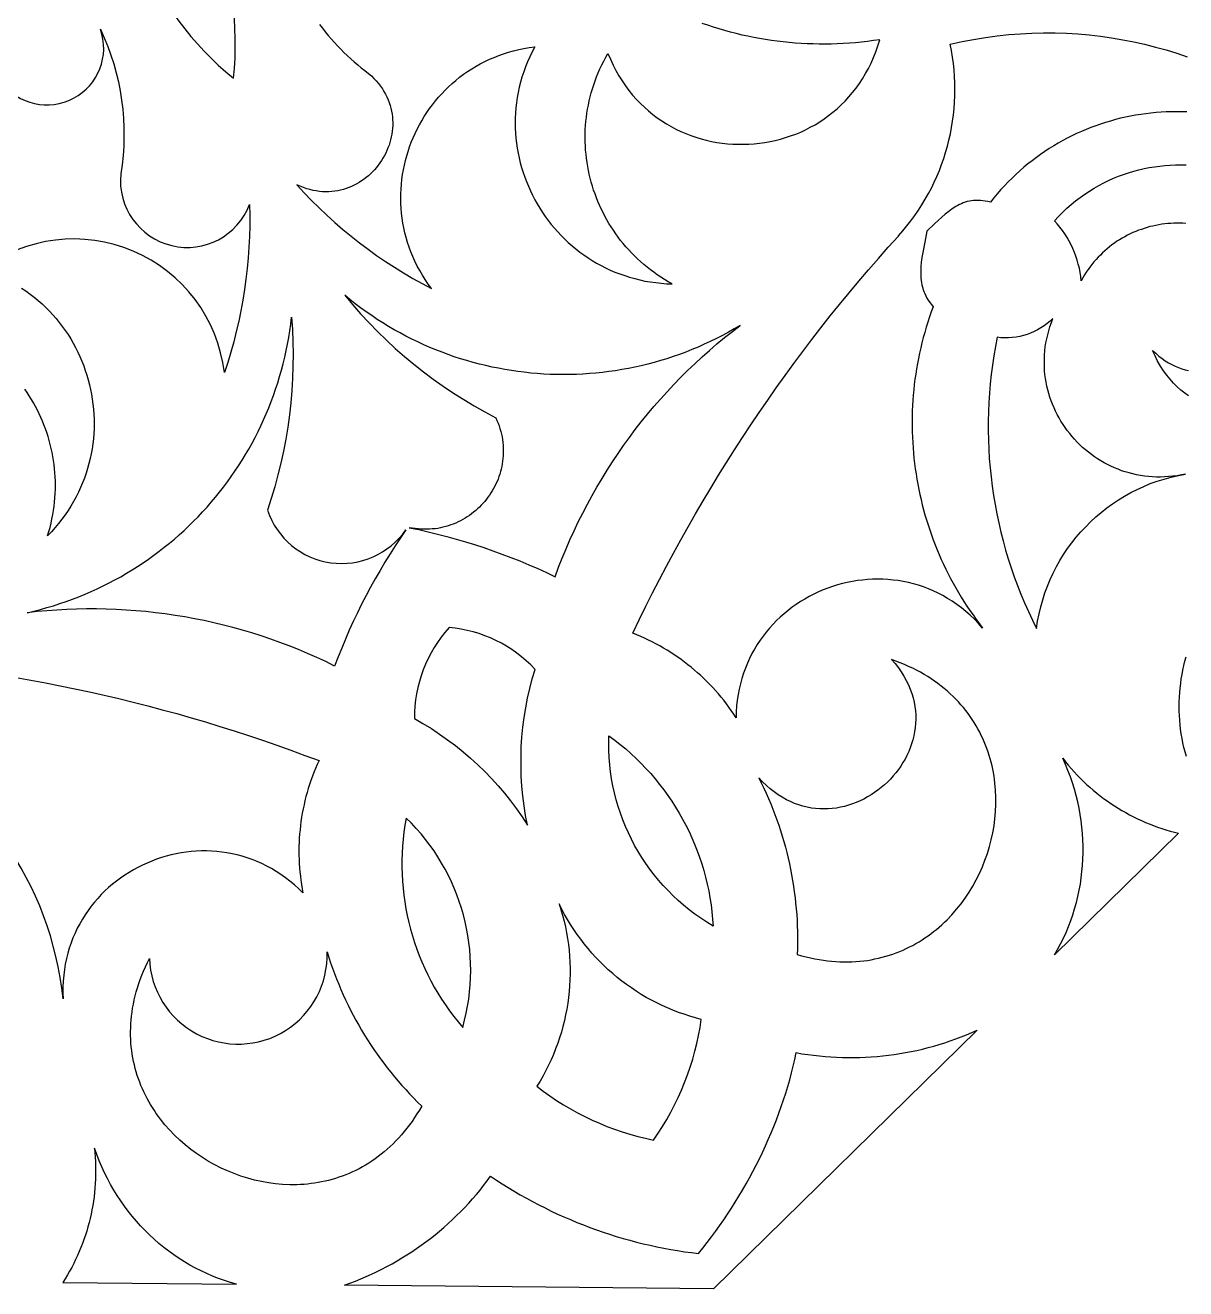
# Model space of a CAD drawing. Extents: x 3927 to 5087, y -513 to 1114.
# Drawn here: x 4514.3 to 4621.9, y -108.3 to 8.8 of the extents above; entities that cross this region are included whole.
import ezdxf

# ---------------------------------------------------------------- set-up
doc = ezdxf.new("R2010")
doc.units = 0
doc.layers.add('LAYER_1', color=18, linetype='CONTINUOUS')

msp = doc.modelspace()

# ---------------------------------------------------------------- linework, layer by layer
at = {"layer": 'LAYER_1'}
for points in [[(4522.97, 29.75, 0.255743), (4533.6, 3.95, 0.255743)], [(4538.98, -18.22), (4539.06, -19.36), (4539.1, -20.49), (4539.12, -21.62), (4539.11, -22.76), (4539.07, -23.89), (4539, -25.02), (4538.91, -26.15), (4538.78, -27.27), (4538.63, -28.39), (4538.44, -29.51), (4538.23, -30.62), (4537.99, -31.73), (4537.72, -32.83), (4537.43, -33.93), (4537.1, -35.01), (4536.75, -36.1, 0.61665), (4549.59, -37.91, 0.063158), (4542.98, -50.54, 0.145764), (4514.48, -45.6), (4515.1, -45.46), (4515.71, -45.3), (4516.32, -45.13), (4516.92, -44.95), (4517.52, -44.76), (4518.11, -44.56), (4518.69, -44.35), (4519.27, -44.12), (4519.85, -43.89), (4520.42, -43.64), (4520.98, -43.39), (4521.53, -43.12), (4522.08, -42.84), (4522.62, -42.56), (4523.16, -42.26), (4523.69, -41.95), (4524.21, -41.64), (4524.72, -41.31), (4525.23, -40.97), (4525.73, -40.63), (4526.23, -40.27), (4526.71, -39.91), (4527.19, -39.54), (4527.66, -39.16), (4528.13, -38.77), (4528.58, -38.37), (4529.03, -37.97), (4529.47, -37.55), (4529.9, -37.13), (4530.32, -36.7), (4530.74, -36.26), (4531.15, -35.81), (4531.54, -35.36), (4531.93, -34.9), (4532.31, -34.43), (4532.68, -33.95), (4533.04, -33.47), (4533.4, -32.98), (4533.74, -32.48), (4534.08, -31.98), (4534.4, -31.47), (4534.72, -30.95), (4535.02, -30.43), (4535.32, -29.9), (4535.6, -29.36), (4535.88, -28.82), (4536.14, -28.27), (4536.4, -27.72), (4536.64, -27.16), (4536.87, -26.6), (4537.1, -26.03), (4537.31, -25.46), (4537.51, -24.88), (4537.7, -24.3), (4537.88, -23.71), (4538.05, -23.11), (4538.21, -22.52), (4538.35, -21.92), (4538.49, -21.31), (4538.61, -20.7), (4538.72, -20.09), (4538.82, -19.47), (4538.91, -18.85)], [(4553.58, -46.98, 0.186674), (4550.37, -55.41, -0.126855), (4560.85, -65.29), (4560.68, -64.39), (4560.54, -63.49), (4560.42, -62.58), (4560.34, -61.67), (4560.28, -60.76), (4560.25, -59.85), (4560.26, -58.94), (4560.28, -58.03), (4560.34, -57.12), (4560.43, -56.21), (4560.54, -55.31), (4560.69, -54.41), (4560.86, -53.51), (4561.06, -52.62), (4561.29, -51.73), (4561.55, -50.85), (4561.15, -50.44), (4560.73, -50.05), (4560.3, -49.69), (4559.85, -49.34), (4559.39, -49.01), (4558.91, -48.71), (4558.43, -48.43), (4557.92, -48.17), (4557.41, -47.94), (4556.89, -47.73), (4556.36, -47.54), (4555.82, -47.38), (4555.27, -47.24), (4554.71, -47.13), (4554.15, -47.04)], [(4549.61, -64.63, 0.228229), (4554.85, -84.03, 0.276488)], [(4572.54, -94.47), (4572.96, -93.85), (4573.37, -93.21), (4573.76, -92.56), (4574.13, -91.89), (4574.48, -91.22), (4574.81, -90.53), (4575.12, -89.84), (4575.41, -89.14), (4575.68, -88.43), (4575.93, -87.71), (4576.16, -86.99), (4576.36, -86.25), (4576.55, -85.52), (4576.71, -84.78), (4576.85, -84.03), (4576.96, -83.29), (4576.42, -83.15), (4575.89, -82.99), (4575.36, -82.82), (4574.84, -82.64), (4574.33, -82.44), (4573.82, -82.23), (4573.32, -82), (4572.83, -81.76), (4572.34, -81.51), (4571.86, -81.25), (4571.39, -80.97), (4570.93, -80.68), (4570.48, -80.38), (4570.03, -80.07), (4569.6, -79.74), (4569.17, -79.4), (4568.75, -79.05), (4568.34, -78.69), (4567.95, -78.32), (4567.56, -77.94), (4567.18, -77.55), (4566.81, -77.14), (4566.46, -76.73), (4566.11, -76.3), (4565.78, -75.87), (4565.46, -75.43), (4565.15, -74.97), (4564.85, -74.51), (4564.56, -74.04), (4564.29, -73.56), (4564.03, -73.07), (4563.78, -72.57, -0.224974), (4561.72, -89.48, 0.118726)], [(4551.05, -91.32), (4550.83, -91.69), (4550.61, -92.05), (4550.39, -92.4), (4550.15, -92.74), (4549.92, -93.07), (4549.68, -93.38), (4549.43, -93.69), (4549.18, -93.99), (4548.92, -94.27), (4548.66, -94.55), (4548.4, -94.82), (4548.13, -95.08), (4547.86, -95.32), (4547.58, -95.56), (4547.3, -95.79), (4547.02, -96.01), (4546.73, -96.22), (4546.44, -96.42), (4546.14, -96.61), (4545.85, -96.79), (4545.55, -96.97), (4545.24, -97.13), (4544.94, -97.29), (4544.63, -97.43), (4544.32, -97.57), (4544.01, -97.7), (4543.69, -97.82), (4543.38, -97.93), (4543.06, -98.03), (4542.74, -98.12), (4542.42, -98.21), (4542.09, -98.29), (4541.77, -98.35), (4541.45, -98.41), (4541.12, -98.47), (4540.79, -98.51), (4540.46, -98.55), (4540.14, -98.58), (4539.81, -98.6), (4539.48, -98.61), (4539.15, -98.62), (4538.82, -98.61), (4538.16, -98.58), (4537.51, -98.53), (4536.85, -98.44), (4536.2, -98.33), (4535.56, -98.18), (4534.92, -98.01), (4534.29, -97.81), (4533.67, -97.59), (4533.05, -97.34), (4532.45, -97.07), (4531.86, -96.77), (4531.28, -96.45), (4530.72, -96.1), (4530.17, -95.73), (4529.64, -95.34), (4529.12, -94.92), (4528.62, -94.49), (4528.15, -94.03), (4527.69, -93.56), (4527.25, -93.07), (4526.84, -92.55), (4526.64, -92.29), (4526.45, -92.02), (4526.27, -91.75), (4526.09, -91.47), (4525.92, -91.19), (4525.75, -90.9), (4525.59, -90.62), (4525.44, -90.32), (4525.3, -90.02), (4525.16, -89.72), (4525.03, -89.42), (4524.91, -89.11), (4524.79, -88.79), (4524.69, -88.48), (4524.59, -88.16), (4524.5, -87.83), (4524.42, -87.51), (4524.34, -87.18), (4524.28, -86.84), (4524.22, -86.51), (4524.17, -86.17), (4524.13, -85.82), (4524.1, -85.48), (4524.08, -85.13), (4524.07, -84.78), (4524.07, -84.42), (4524.08, -84.06), (4524.09, -83.7), (4524.12, -83.34), (4524.16, -82.98), (4524.2, -82.61), (4524.26, -82.24), (4524.33, -81.87), (4524.41, -81.49), (4524.5, -81.12), (4524.6, -80.74), (4524.71, -80.36), (4524.83, -79.97), (4524.97, -79.59), (4525.11, -79.2), (4525.27, -78.81), (4525.44, -78.42), (4525.62, -78.03), (4525.81, -77.64, 1), (4542.28, -77.04, 0.128453)], [(4578.09, -108.25), (4543.89, -107.91), (4544.4, -107.73), (4544.9, -107.54), (4545.4, -107.34), (4545.9, -107.13), (4546.39, -106.91), (4546.87, -106.68), (4547.35, -106.44), (4547.83, -106.19), (4548.3, -105.94), (4548.76, -105.67), (4549.22, -105.4), (4549.68, -105.12), (4550.12, -104.83), (4550.57, -104.53), (4551, -104.23), (4551.44, -103.91), (4551.86, -103.59), (4552.28, -103.26), (4552.69, -102.92), (4553.1, -102.57), (4553.5, -102.22), (4553.89, -101.85), (4554.28, -101.48), (4554.66, -101.1), (4555.03, -100.72), (4555.4, -100.33), (4555.75, -99.93), (4556.11, -99.52), (4556.45, -99.11), (4556.78, -98.68), (4557.11, -98.26), (4557.43, -97.82, 0.121003), (4576.7, -104.99), (4577.11, -104.49), (4577.51, -103.98), (4577.9, -103.46), (4578.28, -102.94), (4578.66, -102.41), (4579.04, -101.88), (4579.4, -101.34), (4579.76, -100.79), (4580.11, -100.23), (4580.45, -99.67), (4580.79, -99.11), (4581.11, -98.54), (4581.43, -97.97), (4581.74, -97.39), (4582.04, -96.8), (4582.34, -96.21), (4582.62, -95.62), (4582.9, -95.02), (4583.17, -94.42), (4583.43, -93.82), (4583.68, -93.21), (4583.92, -92.6), (4584.15, -91.99), (4584.37, -91.37), (4584.58, -90.75), (4584.78, -90.13), (4584.97, -89.51), (4585.15, -88.89), (4585.32, -88.26), (4585.48, -87.63), (4585.62, -87), (4585.76, -86.37), (4586.29, -86.47), (4586.83, -86.55), (4587.36, -86.62), (4587.9, -86.68), (4588.43, -86.73), (4588.97, -86.77), (4589.5, -86.8), (4590.04, -86.82), (4590.57, -86.83), (4591.11, -86.83), (4591.65, -86.82), (4592.18, -86.8), (4592.71, -86.77), (4593.25, -86.73), (4593.78, -86.68), (4594.31, -86.61), (4594.84, -86.54), (4595.37, -86.46), (4595.89, -86.37), (4596.42, -86.27), (4596.94, -86.16), (4597.46, -86.04), (4597.98, -85.9), (4598.5, -85.76), (4599.01, -85.61), (4599.52, -85.45), (4600.03, -85.28), (4600.54, -85.1), (4601.04, -84.91), (4601.54, -84.71), (4602.03, -84.5), (4602.53, -84.28)]]:
    msp.add_lwpolyline(points, format="xyb", close=True, dxfattribs=at)
for points in [[(4512.1, 3.59, 0.862472), (4521.27, 8.47, -0.153049), (4523.15, -4.93, 0.87466), (4535.1, -7.77, -0.089383), (4532.76, -23.34, 0.578149), (4510.34, -13.79)], [(4498.29, -49.77, -0.074077), (4541.53, -59.31), (4541.36, -59.67), (4541.21, -60.03), (4541.06, -60.4), (4540.92, -60.76), (4540.78, -61.14), (4540.66, -61.51), (4540.54, -61.88), (4540.43, -62.26), (4540.32, -62.64), (4540.23, -63.02), (4540.14, -63.4), (4540.06, -63.78), (4539.98, -64.17), (4539.92, -64.55), (4539.86, -64.94), (4539.81, -65.32), (4539.77, -65.71), (4539.73, -66.1), (4539.7, -66.49), (4539.68, -66.88), (4539.67, -67.27), (4539.66, -67.67), (4539.67, -68.06), (4539.68, -68.45), (4539.7, -68.84), (4539.72, -69.23), (4539.75, -69.62), (4539.8, -70.01), (4539.85, -70.4), (4539.9, -70.79), (4539.97, -71.18), (4540.04, -71.57), (4539.65, -71.19), (4539.25, -70.82), (4538.84, -70.48), (4538.42, -70.16), (4538, -69.86), (4537.57, -69.58), (4537.13, -69.32), (4536.69, -69.08), (4536.24, -68.85), (4535.79, -68.65), (4535.33, -68.47), (4534.87, -68.31), (4534.41, -68.17), (4533.94, -68.04), (4533.47, -67.94), (4533, -67.85), (4532.52, -67.78), (4532.05, -67.73), (4531.57, -67.7), (4531.1, -67.68), (4530.63, -67.68), (4530.15, -67.7), (4529.68, -67.74), (4529.21, -67.79), (4528.75, -67.86), (4528.28, -67.95), (4527.82, -68.05), (4527.37, -68.17), (4526.92, -68.3), (4526.47, -68.45), (4526.03, -68.62), (4525.6, -68.8), (4525.17, -68.99), (4524.75, -69.2), (4524.33, -69.43), (4523.93, -69.67), (4523.53, -69.92), (4523.14, -70.19), (4522.76, -70.47), (4522.39, -70.76), (4522.03, -71.07), (4521.69, -71.39), (4521.35, -71.73), (4521.03, -72.08), (4520.72, -72.43), (4520.42, -72.81), (4520.13, -73.19), (4519.86, -73.59), (4519.6, -74), (4519.36, -74.42), (4519.13, -74.85), (4518.92, -75.29), (4518.73, -75.74), (4518.55, -76.21), (4518.39, -76.68), (4518.25, -77.16), (4518.12, -77.66), (4518.02, -78.16), (4517.93, -78.68), (4517.87, -79.2), (4517.82, -79.74), (4517.8, -80.28), (4517.79, -80.83), (4517.81, -81.39, 0.260478), (4500.51, -56.73)]]:
    msp.add_lwpolyline(points, format="xyb", dxfattribs=at)
for points in [[(4541.58, 8.91), (4541.84, 8.57), (4542.11, 8.23), (4542.38, 7.9), (4542.66, 7.58), (4542.95, 7.26), (4543.24, 6.95), (4543.54, 6.64), (4543.84, 6.33), (4544.15, 6.04), (4544.47, 5.74), (4544.79, 5.46), (4545.12, 5.18), (4545.45, 4.9), (4545.79, 4.64), (4546.13, 4.37), (4546.38, 4.15), (4546.62, 3.92), (4546.83, 3.69), (4547.04, 3.45), (4547.22, 3.21), (4547.4, 2.96), (4547.55, 2.71), (4547.69, 2.46), (4547.82, 2.2), (4547.94, 1.94), (4548.04, 1.68), (4548.12, 1.42), (4548.19, 1.15), (4548.25, 0.89), (4548.3, 0.62), (4548.33, 0.35), (4548.35, 0.08), (4548.36, -0.18), (4548.36, -0.45), (4548.34, -0.72), (4548.32, -0.98), (4548.28, -1.24), (4548.23, -1.5), (4548.17, -1.76), (4548.1, -2.02), (4548.02, -2.27), (4547.92, -2.52), (4547.82, -2.76), (4547.71, -3), (4547.59, -3.24), (4547.46, -3.47), (4547.32, -3.7), (4547.17, -3.92), (4547.01, -4.13), (4546.85, -4.34), (4546.68, -4.54), (4546.5, -4.73), (4546.31, -4.92), (4546.11, -5.1), (4545.91, -5.27), (4545.7, -5.43), (4545.48, -5.58), (4545.26, -5.73), (4545.03, -5.86), (4544.79, -5.98), (4544.55, -6.1), (4544.3, -6.2), (4544.05, -6.29), (4543.79, -6.37), (4543.53, -6.44), (4543.26, -6.49), (4542.99, -6.54), (4542.71, -6.57), (4542.43, -6.59), (4542.15, -6.59), (4541.86, -6.58), (4541.57, -6.55), (4541.28, -6.51), (4540.99, -6.46), (4540.69, -6.39), (4540.39, -6.3), (4540.08, -6.2), (4539.78, -6.08), (4539.47, -5.95), (4540.15, -6.67), (4540.84, -7.39), (4541.54, -8.08), (4542.26, -8.76), (4543, -9.42), (4543.74, -10.07), (4544.51, -10.7), (4545.28, -11.31), (4546.07, -11.9), (4546.87, -12.48), (4547.69, -13.04), (4548.52, -13.58), (4549.36, -14.1), (4550.21, -14.61), (4551.08, -15.09), (4551.95, -15.56), (4551.65, -15.15), (4551.37, -14.73), (4551.11, -14.32), (4550.87, -13.89), (4550.64, -13.47), (4550.42, -13.03), (4550.23, -12.6), (4550.05, -12.16), (4549.89, -11.72), (4549.74, -11.28), (4549.61, -10.83), (4549.49, -10.38), (4549.39, -9.94), (4549.31, -9.49), (4549.24, -9.04), (4549.18, -8.58), (4549.14, -8.13), (4549.12, -7.68), (4549.11, -7.23), (4549.11, -6.78), (4549.13, -6.34), (4549.17, -5.89), (4549.21, -5.44), (4549.27, -5), (4549.35, -4.56), (4549.44, -4.13), (4549.54, -3.69), (4549.66, -3.26), (4549.79, -2.84), (4549.93, -2.42), (4550.08, -2), (4550.25, -1.59), (4550.43, -1.18), (4550.63, -0.78), (4550.83, -0.39), (4551.05, 0), (4551.28, 0.38), (4551.52, 0.75), (4551.78, 1.12), (4552.04, 1.48), (4552.32, 1.83), (4552.61, 2.17), (4552.9, 2.5), (4553.21, 2.83), (4553.54, 3.14), (4553.87, 3.44), (4554.21, 3.74), (4554.56, 4.02), (4554.93, 4.3), (4555.3, 4.56), (4555.68, 4.81), (4556.08, 5.05), (4556.48, 5.27), (4556.89, 5.49), (4557.32, 5.69), (4557.75, 5.87), (4558.19, 6.05), (4558.64, 6.21), (4559.1, 6.35), (4559.56, 6.48), (4560.04, 6.6), (4560.52, 6.7), (4561.02, 6.78), (4561.52, 6.85), (4561.28, 6.39), (4561.06, 5.92), (4560.85, 5.46), (4560.67, 4.99), (4560.5, 4.52), (4560.34, 4.05), (4560.21, 3.57), (4560.09, 3.1), (4559.99, 2.62), (4559.9, 2.15), (4559.83, 1.67), (4559.78, 1.2), (4559.74, 0.73), (4559.72, 0.25), (4559.71, -0.22), (4559.72, -0.69), (4559.74, -1.15), (4559.78, -1.62), (4559.83, -2.08), (4559.9, -2.54), (4559.98, -3), (4560.07, -3.45), (4560.18, -3.9), (4560.31, -4.35), (4560.44, -4.79), (4560.59, -5.22), (4560.75, -5.65), (4560.93, -6.08), (4561.12, -6.5), (4561.32, -6.91), (4561.53, -7.32), (4561.75, -7.72), (4561.99, -8.11), (4562.24, -8.5), (4562.5, -8.87), (4562.77, -9.24), (4563.05, -9.61), (4563.35, -9.96), (4563.65, -10.31), (4563.97, -10.64), (4564.3, -10.97), (4564.63, -11.28), (4564.98, -11.59), (4565.33, -11.89), (4565.7, -12.17), (4566.08, -12.44), (4566.46, -12.71), (4566.86, -12.96), (4567.26, -13.2), (4567.67, -13.42), (4568.09, -13.64), (4568.52, -13.84), (4568.96, -14.03), (4569.4, -14.2), (4569.86, -14.36), (4570.32, -14.51), (4570.79, -14.64), (4571.26, -14.76), (4571.74, -14.86), (4572.23, -14.94), (4572.73, -15.01), (4573.23, -15.07), (4573.74, -15.11), (4574.26, -15.13), (4573.9, -14.93), (4573.56, -14.72), (4573.22, -14.51), (4572.88, -14.28), (4572.56, -14.05), (4572.24, -13.82), (4571.93, -13.57), (4571.63, -13.32), (4571.33, -13.06), (4571.04, -12.8), (4570.76, -12.53), (4570.49, -12.25), (4570.23, -11.97), (4569.97, -11.68), (4569.72, -11.39), (4569.48, -11.09), (4569.25, -10.78), (4569.03, -10.48), (4568.81, -10.16), (4568.6, -9.84), (4568.4, -9.52), (4568.21, -9.19), (4568.03, -8.86), (4567.85, -8.52), (4567.69, -8.18), (4567.53, -7.84), (4567.38, -7.49), (4567.24, -7.14), (4567.11, -6.78), (4566.98, -6.43), (4566.87, -6.07), (4566.76, -5.7), (4566.67, -5.34), (4566.58, -4.97), (4566.5, -4.6), (4566.43, -4.23), (4566.37, -3.86), (4566.32, -3.48), (4566.28, -3.11), (4566.24, -2.73), (4566.22, -2.35), (4566.2, -1.97), (4566.2, -1.59), (4566.2, -1.21), (4566.21, -0.83), (4566.24, -0.45), (4566.27, -0.07), (4566.31, 0.31), (4566.36, 0.69), (4566.42, 1.07), (4566.49, 1.45), (4566.57, 1.83), (4566.66, 2.21), (4566.76, 2.58), (4566.87, 2.96), (4566.99, 3.33), (4567.12, 3.7), (4567.26, 4.07), (4567.41, 4.44), (4567.57, 4.8), (4567.74, 5.17), (4567.92, 5.53), (4568.11, 5.88), (4568.31, 6.24), (4568.54, 5.69), (4568.79, 5.16), (4569.05, 4.65), (4569.33, 4.16), (4569.62, 3.69), (4569.93, 3.24), (4570.25, 2.8), (4570.59, 2.38), (4570.94, 1.98), (4571.31, 1.6), (4571.69, 1.24), (4572.07, 0.9), (4572.47, 0.57), (4572.88, 0.27), (4573.3, -0.02), (4573.73, -0.29), (4574.17, -0.55), (4574.61, -0.78), (4575.07, -1), (4575.53, -1.19), (4575.99, -1.38), (4576.46, -1.54), (4576.94, -1.68), (4577.42, -1.81), (4577.91, -1.92), (4578.39, -2.01), (4578.88, -2.08), (4579.38, -2.13), (4579.87, -2.17), (4580.37, -2.19), (4580.86, -2.19), (4581.36, -2.18), (4581.85, -2.14), (4582.35, -2.09), (4582.84, -2.02), (4583.33, -1.93), (4583.81, -1.83), (4584.29, -1.71), (4584.77, -1.57), (4585.24, -1.41), (4585.71, -1.24), (4586.17, -1.05), (4586.62, -0.84), (4587.06, -0.61), (4587.5, -0.37), (4587.93, -0.11), (4588.35, 0.17), (4588.76, 0.47), (4589.16, 0.78), (4589.55, 1.11), (4589.92, 1.46), (4590.29, 1.82), (4590.64, 2.2), (4590.98, 2.6), (4591.3, 3.01), (4591.61, 3.44), (4591.9, 3.89), (4592.18, 4.36), (4592.45, 4.84), (4592.69, 5.34), (4592.92, 5.86), (4593.13, 6.39), (4593.32, 6.94), (4593.49, 7.51), (4592.93, 7.42), (4592.36, 7.35), (4591.8, 7.29), (4591.24, 7.23), (4590.68, 7.18), (4590.12, 7.15), (4589.56, 7.12), (4589, 7.1), (4588.44, 7.1), (4587.88, 7.1), (4587.32, 7.11), (4586.76, 7.13), (4586.21, 7.16), (4585.65, 7.2), (4585.1, 7.24), (4584.55, 7.3), (4584, 7.36), (4583.45, 7.44), (4582.91, 7.52), (4582.36, 7.61), (4581.82, 7.71), (4581.28, 7.82), (4580.74, 7.94), (4580.2, 8.07), (4579.67, 8.21), (4579.14, 8.35), (4578.61, 8.5), (4578.09, 8.67), (4577.56, 8.84), (4577.04, 9.02)], [(4621.97, 0.81), (4621.49, 0.83), (4621.01, 0.83), (4620.53, 0.83), (4620.05, 0.82), (4619.58, 0.79), (4619.1, 0.76), (4618.62, 0.71), (4618.15, 0.65), (4617.68, 0.59), (4617.21, 0.51), (4616.74, 0.42), (4616.27, 0.33), (4615.8, 0.22), (4615.34, 0.1), (4614.88, -0.03), (4614.42, -0.16), (4613.97, -0.31), (4613.52, -0.47), (4613.07, -0.64), (4612.62, -0.81), (4612.18, -1), (4611.74, -1.2), (4611.31, -1.41), (4610.88, -1.62), (4610.46, -1.85), (4610.04, -2.09), (4609.62, -2.33), (4609.21, -2.59), (4608.8, -2.85), (4608.4, -3.13), (4608.01, -3.41), (4607.62, -3.71), (4607.23, -4.01), (4606.86, -4.32), (4606.48, -4.64), (4606.12, -4.98), (4605.76, -5.32), (4605.41, -5.67), (4605.06, -6.03), (4604.72, -6.39), (4604.39, -6.77), (4604.07, -7.16), (4603.75, -7.56), (4603.51, -7.5), (4603.27, -7.45), (4603.04, -7.42), (4602.82, -7.4), (4602.6, -7.39), (4602.39, -7.39), (4602.19, -7.4), (4601.99, -7.43), (4601.8, -7.46), (4601.61, -7.5), (4601.42, -7.56), (4601.24, -7.62), (4601.07, -7.69), (4600.89, -7.77), (4600.72, -7.86), (4600.55, -7.95), (4600.22, -8.16), (4599.89, -8.4), (4599.57, -8.67), (4599.24, -8.95), (4598.57, -9.57), (4597.85, -10.25), (4597.67, -11.26), (4597.49, -12.21), (4597.41, -12.67), (4597.35, -13.11), (4597.31, -13.55), (4597.29, -13.98), (4597.29, -14.4), (4597.31, -14.6), (4597.33, -14.81), (4597.36, -15.02), (4597.4, -15.22), (4597.45, -15.42), (4597.51, -15.63), (4597.58, -15.83), (4597.67, -16.03), (4597.76, -16.23), (4597.87, -16.44), (4597.99, -16.64), (4598.13, -16.84), (4598.28, -17.04), (4598.44, -17.25), (4598.27, -17.72), (4598.1, -18.19), (4597.95, -18.67), (4597.8, -19.14), (4597.66, -19.62), (4597.53, -20.1), (4597.41, -20.58), (4597.29, -21.06), (4597.18, -21.55), (4597.08, -22.03), (4596.99, -22.51), (4596.91, -23), (4596.83, -23.49), (4596.76, -23.97), (4596.7, -24.46), (4596.65, -24.95), (4596.6, -25.44), (4596.57, -25.92), (4596.54, -26.41), (4596.51, -26.9), (4596.5, -27.39), (4596.49, -27.88), (4596.5, -28.37), (4596.51, -28.85), (4596.52, -29.34), (4596.55, -29.83), (4596.58, -30.31), (4596.62, -30.8), (4596.67, -31.28), (4596.72, -31.77), (4596.78, -32.25), (4596.86, -32.73), (4596.93, -33.21), (4597.02, -33.69), (4597.11, -34.17), (4597.21, -34.64), (4597.32, -35.12), (4597.44, -35.59), (4597.56, -36.06), (4597.69, -36.53), (4597.83, -37), (4597.97, -37.47), (4598.13, -37.93), (4598.29, -38.39), (4598.45, -38.85), (4598.63, -39.31), (4598.81, -39.76), (4599, -40.22), (4599.2, -40.66), (4599.4, -41.11), (4599.62, -41.55), (4599.84, -42), (4600.06, -42.43), (4600.3, -42.87), (4600.54, -43.3), (4600.79, -43.73), (4601.04, -44.15), (4601.3, -44.57), (4601.57, -44.99), (4601.85, -45.4), (4602.14, -45.81), (4602.43, -46.22), (4602.73, -46.62), (4603.03, -47.02), (4602.66, -46.6), (4602.27, -46.21), (4601.88, -45.83), (4601.47, -45.48), (4601.06, -45.15), (4600.65, -44.84), (4600.22, -44.54), (4599.79, -44.27), (4599.35, -44.02), (4598.9, -43.79), (4598.45, -43.58), (4598, -43.39), (4597.54, -43.21), (4597.08, -43.06), (4596.61, -42.92), (4596.15, -42.81), (4595.68, -42.71), (4595.2, -42.63), (4594.73, -42.57), (4594.26, -42.53), (4593.78, -42.5), (4593.31, -42.49), (4592.83, -42.5), (4592.36, -42.53), (4591.89, -42.57), (4591.42, -42.63), (4590.96, -42.7), (4590.49, -42.8), (4590.04, -42.9), (4589.58, -43.03), (4589.13, -43.17), (4588.69, -43.32), (4588.25, -43.49), (4587.82, -43.68), (4587.39, -43.88), (4586.97, -44.1), (4586.56, -44.33), (4586.16, -44.57), (4585.76, -44.83), (4585.38, -45.1), (4585, -45.39), (4584.64, -45.69), (4584.28, -46), (4583.94, -46.33), (4583.61, -46.67), (4583.29, -47.02), (4582.98, -47.39), (4582.69, -47.76), (4582.41, -48.15), (4582.14, -48.56), (4581.89, -48.97), (4581.65, -49.39), (4581.43, -49.83), (4581.23, -50.28), (4581.04, -50.74), (4580.87, -51.21), (4580.72, -51.69), (4580.58, -52.18), (4580.47, -52.68), (4580.37, -53.19), (4580.29, -53.71), (4580.23, -54.24), (4580.2, -54.78), (4580.18, -55.33), (4579.96, -55), (4579.74, -54.67), (4579.51, -54.35), (4579.28, -54.03), (4579.04, -53.72), (4578.79, -53.42), (4578.54, -53.12), (4578.28, -52.82), (4578.02, -52.53), (4577.75, -52.25), (4577.47, -51.97), (4577.19, -51.7), (4576.91, -51.43), (4576.62, -51.17), (4576.32, -50.91), (4576.02, -50.66), (4575.71, -50.42), (4575.4, -50.18), (4575.09, -49.94), (4574.77, -49.72), (4574.45, -49.5), (4574.12, -49.28), (4573.79, -49.08), (4573.45, -48.88), (4573.11, -48.68), (4572.76, -48.49), (4572.41, -48.31), (4572.06, -48.14), (4571.7, -47.97), (4571.34, -47.81), (4570.98, -47.65), (4570.61, -47.51), (4571.21, -46.25), (4571.82, -45), (4572.44, -43.76), (4573.08, -42.52), (4573.72, -41.29), (4574.38, -40.07), (4575.05, -38.85), (4575.73, -37.64), (4576.42, -36.44), (4577.12, -35.24), (4577.83, -34.05), (4578.55, -32.86), (4579.28, -31.68), (4580.03, -30.51), (4580.78, -29.35), (4581.55, -28.19), (4582.33, -27.04), (4583.11, -25.9), (4583.91, -24.76), (4584.72, -23.63), (4585.54, -22.51), (4586.37, -21.4), (4587.2, -20.29), (4588.05, -19.19), (4588.91, -18.1), (4589.78, -17.02), (4590.66, -15.95), (4591.55, -14.88), (4592.46, -13.82), (4593.37, -12.77), (4594.29, -11.73), (4595.22, -10.69), (4595.22, -10.68), (4595.63, -10.22), (4596.01, -9.75), (4596.38, -9.28), (4596.74, -8.79), (4597.08, -8.3), (4597.4, -7.79), (4597.71, -7.28), (4598.01, -6.76), (4598.28, -6.24), (4598.54, -5.7), (4598.79, -5.16), (4599.02, -4.61), (4599.23, -4.06), (4599.43, -3.5), (4599.6, -2.94), (4599.77, -2.37), (4599.91, -1.79), (4600.04, -1.22), (4600.16, -0.63), (4600.25, -0.05), (4600.33, 0.54), (4600.39, 1.13), (4600.43, 1.72), (4600.46, 2.32), (4600.47, 2.91), (4600.46, 3.51), (4600.43, 4.11), (4600.39, 4.71), (4600.33, 5.31), (4600.24, 5.9), (4600.15, 6.5), (4600.03, 7.1), (4600.57, 7.22), (4601.12, 7.34), (4601.66, 7.44), (4602.2, 7.54), (4602.75, 7.63), (4603.29, 7.72), (4604.37, 7.86), (4605.45, 7.98), (4606.53, 8.06), (4607.6, 8.11), (4608.67, 8.14), (4609.74, 8.13), (4610.8, 8.1), (4611.85, 8.04), (4612.9, 7.95), (4613.94, 7.83), (4614.98, 7.68), (4616.01, 7.51), (4617.03, 7.31), (4618.04, 7.09), (4619.05, 6.83), (4620.04, 6.56), (4621.03, 6.25), (4622, 5.92)], [(4621.86, -9.52), (4621.58, -9.51), (4621.3, -9.5), (4621.02, -9.5), (4620.74, -9.5), (4620.47, -9.52), (4620.19, -9.54), (4619.91, -9.57), (4619.63, -9.6), (4619.36, -9.65), (4619.09, -9.7), (4618.81, -9.76), (4618.54, -9.82), (4618.27, -9.9), (4618.01, -9.98), (4617.74, -10.07), (4617.48, -10.16), (4617.22, -10.26), (4616.96, -10.37), (4616.71, -10.49), (4616.46, -10.62), (4616.21, -10.75), (4615.96, -10.89), (4615.72, -11.03), (4615.48, -11.18), (4615.25, -11.34), (4615.02, -11.51), (4614.79, -11.68), (4614.57, -11.87), (4614.36, -12.05), (4614.14, -12.25), (4613.94, -12.45), (4613.74, -12.66), (4613.54, -12.87), (4613.35, -13.09), (4613.16, -13.32), (4612.98, -13.56), (4612.81, -13.8), (4612.64, -14.05), (4612.48, -14.3), (4612.32, -14.56), (4612.17, -14.83), (4612.13, -14.44), (4612.07, -14.06), (4612, -13.68), (4611.9, -13.3), (4611.8, -12.93), (4611.68, -12.56), (4611.54, -12.2), (4611.39, -11.84), (4611.23, -11.5), (4611.05, -11.15), (4610.86, -10.82), (4610.65, -10.49), (4610.43, -10.17), (4610.2, -9.86), (4609.95, -9.56), (4609.69, -9.27), (4610.06, -8.87), (4610.45, -8.49), (4610.84, -8.12), (4611.24, -7.77), (4611.65, -7.43), (4612.07, -7.11), (4612.49, -6.81), (4612.92, -6.53), (4613.36, -6.26), (4613.8, -6), (4614.25, -5.77), (4614.7, -5.55), (4615.16, -5.34), (4615.62, -5.15), (4616.09, -4.98), (4616.56, -4.82), (4617.04, -4.68), (4617.51, -4.55), (4617.99, -4.44), (4618.48, -4.34), (4618.96, -4.26), (4619.45, -4.2), (4619.93, -4.15), (4620.42, -4.11), (4620.91, -4.09), (4621.39, -4.09), (4621.88, -4.1)], [(4513.97, -15.51), (4514.37, -15.78), (4514.76, -16.07), (4515.14, -16.36), (4515.51, -16.67), (4515.86, -16.98), (4516.21, -17.31), (4516.54, -17.64), (4516.86, -17.99), (4517.17, -18.34), (4517.46, -18.7), (4517.74, -19.07), (4518.01, -19.45), (4518.27, -19.83), (4518.52, -20.23), (4518.75, -20.63), (4518.97, -21.03), (4519.18, -21.44), (4519.37, -21.86), (4519.55, -22.28), (4519.72, -22.71), (4519.87, -23.14), (4520.02, -23.58), (4520.14, -24.02), (4520.26, -24.47), (4520.36, -24.91), (4520.45, -25.36), (4520.52, -25.82), (4520.58, -26.27), (4520.63, -26.73), (4520.66, -27.19), (4520.68, -27.65), (4520.69, -28.11), (4520.68, -28.57), (4520.65, -29.03), (4520.62, -29.49), (4520.56, -29.95), (4520.5, -30.41), (4520.42, -30.87), (4520.32, -31.32), (4520.21, -31.78), (4520.08, -32.23), (4519.94, -32.68), (4519.79, -33.12), (4519.62, -33.57), (4519.43, -34), (4519.23, -34.44), (4519.02, -34.87), (4518.79, -35.29), (4518.54, -35.71), (4518.28, -36.12), (4518, -36.53), (4517.71, -36.93), (4517.4, -37.33), (4517.07, -37.71), (4516.73, -38.09), (4516.37, -38.47), (4516.49, -38.08), (4516.6, -37.69), (4516.7, -37.3), (4516.78, -36.91), (4516.86, -36.51), (4516.92, -36.12), (4516.98, -35.73), (4517.02, -35.34), (4517.06, -34.95), (4517.08, -34.56), (4517.1, -34.17), (4517.1, -33.79), (4517.1, -33.4), (4517.08, -33.01), (4517.06, -32.63), (4517.02, -32.25), (4516.98, -31.87), (4516.93, -31.49), (4516.86, -31.11), (4516.79, -30.74), (4516.71, -30.37), (4516.62, -30), (4516.52, -29.63), (4516.42, -29.27), (4516.3, -28.91), (4516.18, -28.55), (4516.04, -28.2), (4515.9, -27.84), (4515.75, -27.5), (4515.59, -27.16), (4515.43, -26.82), (4515.25, -26.48), (4515.07, -26.15), (4514.88, -25.83), (4514.68, -25.5), (4514.47, -25.19), (4514.26, -24.88)], [(4622.12, -25.51), (4621.76, -25.25), (4621.4, -24.96), (4621.05, -24.65), (4620.72, -24.32), (4620.4, -23.96), (4620.09, -23.58), (4619.8, -23.17), (4619.52, -22.74), (4619.25, -22.28), (4619.01, -21.8), (4618.78, -21.29), (4619.07, -21.56), (4619.36, -21.81), (4619.66, -22.04), (4619.95, -22.25), (4620.26, -22.44), (4620.56, -22.61), (4620.87, -22.75), (4621.18, -22.88), (4621.49, -22.99), (4621.8, -23.08), (4622.11, -23.16)], [(4621.91, -58.92), (4621.8, -58.5), (4621.69, -58.09), (4621.6, -57.67), (4621.51, -57.25), (4621.44, -56.82), (4621.38, -56.4), (4621.33, -55.98), (4621.3, -55.55), (4621.27, -55.13), (4621.25, -54.7), (4621.25, -54.28), (4621.26, -53.85), (4621.27, -53.43), (4621.3, -53.01), (4621.34, -52.58), (4621.39, -52.16), (4621.44, -51.74), (4621.51, -51.33), (4621.59, -50.91), (4621.68, -50.5), (4621.78, -50.08), (4621.89, -49.68)]]:
    msp.add_lwpolyline(points, dxfattribs=at)
for points in [[(4543.91, -16.18), (4544.64, -17.05), (4545.39, -17.9), (4546.17, -18.73), (4546.96, -19.54), (4547.77, -20.33), (4548.6, -21.1), (4549.46, -21.84), (4550.33, -22.57), (4551.21, -23.27), (4552.12, -23.95), (4553.04, -24.6), (4553.98, -25.24), (4554.94, -25.85), (4555.91, -26.43), (4556.9, -26.99), (4557.91, -27.53), (4558.02, -27.78), (4558.12, -28.03), (4558.22, -28.29), (4558.3, -28.54), (4558.37, -28.8), (4558.44, -29.05), (4558.49, -29.31), (4558.53, -29.56), (4558.57, -29.82), (4558.59, -30.07), (4558.61, -30.32), (4558.61, -30.57), (4558.61, -30.82), (4558.6, -31.07), (4558.58, -31.32), (4558.55, -31.56), (4558.51, -31.81), (4558.47, -32.05), (4558.41, -32.29), (4558.35, -32.52), (4558.28, -32.75), (4558.21, -32.99), (4558.12, -33.21), (4558.03, -33.44), (4557.93, -33.66), (4557.82, -33.87), (4557.71, -34.09), (4557.59, -34.3), (4557.46, -34.5), (4557.33, -34.7), (4557.19, -34.9), (4557.05, -35.09), (4556.89, -35.28), (4556.74, -35.46), (4556.57, -35.64), (4556.4, -35.81), (4556.23, -35.98), (4556.05, -36.14), (4555.86, -36.29), (4555.67, -36.44), (4555.47, -36.58), (4555.27, -36.72), (4555.07, -36.85), (4554.86, -36.97), (4554.64, -37.08), (4554.42, -37.19), (4554.2, -37.29), (4553.97, -37.39), (4553.74, -37.47), (4553.5, -37.55), (4553.27, -37.62), (4553.02, -37.68), (4552.78, -37.74), (4552.53, -37.78), (4552.28, -37.82), (4552.02, -37.84), (4551.76, -37.86), (4551.5, -37.87), (4551.24, -37.87), (4550.98, -37.86), (4550.71, -37.84), (4550.44, -37.81), (4550.17, -37.77), (4549.89, -37.72), (4550.77, -37.9), (4551.64, -38.1), (4552.51, -38.31), (4553.38, -38.53), (4554.24, -38.77), (4555.1, -39.02), (4555.95, -39.28), (4556.8, -39.56), (4557.64, -39.85), (4558.48, -40.16), (4559.32, -40.47), (4560.15, -40.8), (4560.98, -41.15), (4561.8, -41.51), (4562.61, -41.87), (4563.42, -42.26), (4563.74, -41.39), (4564.07, -40.53), (4564.42, -39.68), (4564.79, -38.84), (4565.17, -38), (4565.56, -37.18), (4565.97, -36.36), (4566.4, -35.54), (4566.84, -34.74), (4567.29, -33.95), (4567.76, -33.16), (4568.24, -32.38), (4568.73, -31.61), (4569.24, -30.85), (4569.76, -30.1), (4570.29, -29.36), (4570.84, -28.63), (4571.4, -27.91), (4571.98, -27.2), (4572.57, -26.5), (4573.17, -25.81), (4573.78, -25.13), (4574.4, -24.46), (4575.04, -23.81), (4575.69, -23.16), (4576.35, -22.52), (4577.03, -21.9), (4577.71, -21.29), (4578.41, -20.69), (4579.12, -20.1), (4579.84, -19.53), (4580.57, -18.97), (4580.02, -19.29), (4579.47, -19.6), (4578.92, -19.9), (4578.36, -20.19), (4577.79, -20.46), (4577.23, -20.72), (4576.66, -20.98), (4576.08, -21.22), (4575.51, -21.44), (4574.93, -21.66), (4574.34, -21.86), (4573.76, -22.06), (4573.17, -22.24), (4572.58, -22.4), (4571.99, -22.56), (4571.39, -22.71), (4570.8, -22.84), (4570.2, -22.96), (4569.6, -23.07), (4569, -23.17), (4568.4, -23.25), (4567.8, -23.33), (4567.19, -23.39), (4566.59, -23.44), (4565.98, -23.48), (4565.38, -23.51), (4564.77, -23.53), (4564.17, -23.53), (4563.57, -23.53), (4562.96, -23.51), (4562.36, -23.48), (4561.76, -23.44), (4561.15, -23.39), (4560.55, -23.32), (4559.95, -23.25), (4559.36, -23.16), (4558.76, -23.06), (4558.17, -22.95), (4557.57, -22.83), (4556.98, -22.7), (4556.4, -22.56), (4555.81, -22.4), (4555.23, -22.24), (4554.65, -22.06), (4554.07, -21.87), (4553.5, -21.67), (4552.93, -21.46), (4552.36, -21.24), (4551.8, -21.01), (4551.24, -20.76), (4550.68, -20.51), (4550.13, -20.24), (4549.58, -19.96), (4549.04, -19.67), (4548.51, -19.37), (4547.97, -19.06), (4547.45, -18.74), (4546.92, -18.41), (4546.41, -18.06), (4545.9, -17.71), (4545.39, -17.34), (4544.89, -16.96), (4544.4, -16.57)], [(4609.55, -18.34), (4609.29, -18.58), (4609.01, -18.81), (4608.72, -19.02), (4608.43, -19.21), (4608.12, -19.38), (4607.8, -19.54), (4607.48, -19.68), (4607.15, -19.8), (4606.81, -19.91), (4606.47, -19.99), (4606.13, -20.05), (4605.78, -20.1), (4605.43, -20.12), (4605.08, -20.13), (4604.73, -20.11), (4604.38, -20.07), (4604.22, -20.93), (4604.07, -21.79), (4603.94, -22.65), (4603.83, -23.52), (4603.74, -24.38), (4603.66, -25.25), (4603.61, -26.11), (4603.57, -26.98), (4603.55, -27.84), (4603.55, -28.71), (4603.56, -29.57), (4603.6, -30.44), (4603.65, -31.3), (4603.72, -32.16), (4603.81, -33.02), (4603.92, -33.87), (4604.04, -34.73), (4604.18, -35.58), (4604.34, -36.43), (4604.52, -37.27), (4604.72, -38.12), (4604.93, -38.95), (4605.16, -39.79), (4605.41, -40.62), (4605.68, -41.44), (4605.96, -42.26), (4606.26, -43.08), (4606.58, -43.88), (4606.92, -44.69), (4607.27, -45.48), (4607.64, -46.28), (4608.03, -47.06), (4608.13, -46.38), (4608.26, -45.71), (4608.42, -45.05), (4608.6, -44.4), (4608.81, -43.76), (4609.04, -43.14), (4609.29, -42.52), (4609.57, -41.92), (4609.87, -41.33), (4610.2, -40.76), (4610.54, -40.2), (4610.91, -39.65), (4611.3, -39.12), (4611.7, -38.61), (4612.13, -38.11), (4612.58, -37.63), (4613.04, -37.17), (4613.52, -36.72), (4614.02, -36.3), (4614.54, -35.89), (4615.07, -35.5), (4615.62, -35.14), (4616.18, -34.79), (4616.76, -34.47), (4617.35, -34.17), (4617.96, -33.9), (4618.57, -33.64), (4619.21, -33.41), (4619.85, -33.21), (4620.5, -33.03), (4621.17, -32.87), (4621.84, -32.75), (4621.45, -32.83), (4621.06, -32.9), (4620.67, -32.95), (4620.28, -32.99), (4619.9, -33.02), (4619.52, -33.03), (4619.14, -33.03), (4618.76, -33.01), (4618.39, -32.98), (4618.02, -32.94), (4617.66, -32.89), (4617.3, -32.82), (4616.95, -32.74), (4616.6, -32.65), (4616.25, -32.55), (4615.91, -32.44), (4615.58, -32.31), (4615.25, -32.18), (4614.92, -32.03), (4614.61, -31.87), (4614.29, -31.71), (4613.99, -31.53), (4613.69, -31.34), (4613.4, -31.15), (4613.11, -30.94), (4612.83, -30.73), (4612.56, -30.51), (4612.3, -30.28), (4612.04, -30.04), (4611.79, -29.79), (4611.55, -29.53), (4611.32, -29.27), (4611.1, -29), (4610.88, -28.72), (4610.68, -28.44), (4610.48, -28.15), (4610.29, -27.85), (4610.12, -27.55), (4609.95, -27.24), (4609.79, -26.92), (4609.65, -26.6), (4609.51, -26.28), (4609.38, -25.95), (4609.27, -25.62), (4609.16, -25.28), (4609.07, -24.93), (4608.99, -24.59), (4608.92, -24.24), (4608.86, -23.88), (4608.81, -23.53), (4608.78, -23.17), (4608.76, -22.81), (4608.75, -22.44), (4608.75, -22.07), (4608.77, -21.7), (4608.8, -21.33), (4608.84, -20.96), (4608.9, -20.59), (4608.97, -20.21), (4609.06, -19.84), (4609.16, -19.46), (4609.27, -19.09), (4609.4, -18.71)], [(4585.85, -77.27), (4586.26, -77.39), (4586.67, -77.5), (4587.07, -77.59), (4587.47, -77.67), (4587.87, -77.75), (4588.27, -77.81), (4588.66, -77.86), (4589.04, -77.9), (4589.43, -77.93), (4589.81, -77.95), (4590.18, -77.96), (4590.56, -77.96), (4590.92, -77.95), (4591.29, -77.93), (4591.65, -77.9), (4592.01, -77.86), (4592.36, -77.82), (4592.71, -77.76), (4593.05, -77.69), (4593.39, -77.62), (4593.73, -77.54), (4594.06, -77.44), (4594.39, -77.34), (4594.71, -77.24), (4595.03, -77.12), (4595.35, -77), (4595.66, -76.87), (4595.96, -76.73), (4596.26, -76.58), (4596.56, -76.43), (4596.85, -76.26), (4597.14, -76.1), (4597.42, -75.92), (4597.69, -75.74), (4597.97, -75.55), (4598.23, -75.36), (4598.49, -75.16), (4598.75, -74.95), (4599, -74.74), (4599.25, -74.52), (4599.49, -74.29), (4599.73, -74.06), (4600.18, -73.59), (4600.62, -73.09), (4601.03, -72.58), (4601.42, -72.05), (4601.78, -71.5), (4602.13, -70.93), (4602.44, -70.35), (4602.74, -69.76), (4603.01, -69.15), (4603.25, -68.54), (4603.47, -67.91), (4603.67, -67.28), (4603.83, -66.64), (4603.97, -65.99), (4604.09, -65.34), (4604.17, -64.69), (4604.23, -64.03), (4604.26, -63.37), (4604.26, -62.71), (4604.23, -62.05), (4604.17, -61.4), (4604.13, -61.07), (4604.09, -60.74), (4604.03, -60.42), (4603.97, -60.1), (4603.9, -59.78), (4603.82, -59.45), (4603.73, -59.14), (4603.64, -58.82), (4603.54, -58.51), (4603.43, -58.19), (4603.31, -57.88), (4603.18, -57.58), (4603.05, -57.27), (4602.91, -56.97), (4602.76, -56.67), (4602.6, -56.37), (4602.43, -56.08), (4602.25, -55.79), (4602.07, -55.5), (4601.88, -55.22), (4601.68, -54.94), (4601.47, -54.67), (4601.25, -54.4), (4601.02, -54.13), (4600.79, -53.87), (4600.54, -53.61), (4600.29, -53.36), (4600.03, -53.11), (4599.76, -52.87), (4599.48, -52.63), (4599.19, -52.4), (4598.89, -52.17), (4598.58, -51.95), (4598.27, -51.73), (4597.94, -51.52), (4597.61, -51.32), (4597.26, -51.12), (4596.91, -50.93), (4596.55, -50.75), (4596.17, -50.57), (4595.79, -50.4), (4595.4, -50.23), (4595, -50.08), (4594.59, -49.93), (4594.92, -50.31), (4595.22, -50.7), (4595.49, -51.09), (4595.74, -51.49), (4595.96, -51.89), (4596.15, -52.29), (4596.32, -52.69), (4596.46, -53.09), (4596.58, -53.49), (4596.68, -53.89), (4596.75, -54.29), (4596.8, -54.68), (4596.83, -55.08), (4596.83, -55.47), (4596.82, -55.86), (4596.78, -56.25), (4596.73, -56.63), (4596.65, -57.01), (4596.56, -57.38), (4596.45, -57.75), (4596.32, -58.11), (4596.18, -58.47), (4596.02, -58.82), (4595.84, -59.16), (4595.65, -59.49), (4595.44, -59.82), (4595.22, -60.13), (4594.99, -60.44), (4594.74, -60.73), (4594.48, -61.02), (4594.21, -61.29), (4593.93, -61.56), (4593.63, -61.81), (4593.33, -62.05), (4593.02, -62.27), (4592.69, -62.49), (4592.36, -62.68), (4592.02, -62.87), (4591.68, -63.04), (4591.32, -63.19), (4590.97, -63.32), (4590.6, -63.45), (4590.23, -63.55), (4589.86, -63.63), (4589.48, -63.7), (4589.1, -63.75), (4588.71, -63.78), (4588.33, -63.79), (4587.94, -63.78), (4587.55, -63.75), (4587.16, -63.7), (4586.77, -63.63), (4586.38, -63.54), (4585.99, -63.42), (4585.6, -63.28), (4585.22, -63.11), (4584.84, -62.93), (4584.46, -62.71), (4584.08, -62.48), (4583.71, -62.21), (4583.35, -61.93), (4582.99, -61.61), (4582.63, -61.27), (4582.29, -60.9), (4582.52, -61.37), (4582.75, -61.85), (4582.97, -62.34), (4583.19, -62.82), (4583.39, -63.31), (4583.59, -63.8), (4583.78, -64.3), (4583.96, -64.79), (4584.13, -65.29), (4584.3, -65.8), (4584.46, -66.3), (4584.61, -66.81), (4584.75, -67.32), (4584.88, -67.83), (4585, -68.34), (4585.12, -68.86), (4585.23, -69.37), (4585.33, -69.89), (4585.42, -70.41), (4585.5, -70.93), (4585.58, -71.46), (4585.65, -71.98), (4585.7, -72.51), (4585.75, -73.03), (4585.8, -73.56), (4585.83, -74.09), (4585.85, -74.62), (4585.87, -75.15), (4585.88, -75.68), (4585.88, -76.21), (4585.87, -76.74)], [(4568.4, -57.02), (4568.93, -57.41), (4569.44, -57.81), (4569.95, -58.23), (4570.44, -58.66), (4570.92, -59.11), (4571.38, -59.56), (4571.83, -60.03), (4572.27, -60.51), (4572.69, -61), (4573.1, -61.51), (4573.49, -62.02), (4573.87, -62.54), (4574.24, -63.07), (4574.58, -63.62), (4574.92, -64.17), (4575.23, -64.73), (4575.54, -65.3), (4575.82, -65.88), (4576.09, -66.46), (4576.34, -67.06), (4576.58, -67.66), (4576.8, -68.26), (4577, -68.88), (4577.19, -69.5), (4577.36, -70.12), (4577.51, -70.76), (4577.65, -71.39), (4577.76, -72.03), (4577.86, -72.68), (4577.94, -73.33), (4578, -73.99), (4578.05, -74.64), (4577.47, -74.29), (4576.91, -73.92), (4576.37, -73.54), (4575.83, -73.13), (4575.32, -72.72), (4574.82, -72.28), (4574.34, -71.83), (4573.88, -71.36), (4573.43, -70.88), (4573, -70.39), (4572.58, -69.88), (4572.19, -69.36), (4571.81, -68.83), (4571.45, -68.29), (4571.11, -67.73), (4570.78, -67.16), (4570.48, -66.59), (4570.2, -66), (4569.93, -65.4), (4569.69, -64.8), (4569.46, -64.18), (4569.26, -63.56), (4569.07, -62.93), (4568.91, -62.3), (4568.77, -61.65), (4568.65, -61.01), (4568.55, -60.35), (4568.47, -59.69), (4568.42, -59.03), (4568.39, -58.36), (4568.38, -57.69)], [(4609.68, -77.31), (4609.98, -76.8), (4610.25, -76.28), (4610.52, -75.76), (4610.76, -75.23), (4610.99, -74.69), (4611.19, -74.14), (4611.39, -73.59), (4611.56, -73.03), (4611.72, -72.47), (4611.86, -71.91), (4611.98, -71.33), (4612.09, -70.76), (4612.17, -70.18), (4612.24, -69.6), (4612.3, -69.02), (4612.33, -68.43), (4612.35, -67.84), (4612.35, -67.25), (4612.33, -66.66), (4612.29, -66.07), (4612.24, -65.48), (4612.17, -64.89), (4612.08, -64.3), (4611.97, -63.71), (4611.84, -63.13), (4611.7, -62.54), (4611.54, -61.96), (4611.36, -61.38), (4611.16, -60.8), (4610.94, -60.23), (4610.71, -59.66), (4610.45, -59.09), (4610.71, -59.42), (4610.97, -59.74), (4611.24, -60.05), (4611.51, -60.35), (4611.79, -60.65), (4612.08, -60.95), (4612.37, -61.23), (4612.67, -61.51), (4612.98, -61.78), (4613.29, -62.05), (4613.6, -62.31), (4613.92, -62.56), (4614.24, -62.81), (4614.57, -63.05), (4614.91, -63.28), (4615.25, -63.5), (4615.59, -63.72), (4615.94, -63.93), (4616.29, -64.13), (4616.64, -64.33), (4617, -64.51), (4617.37, -64.69), (4617.74, -64.86), (4618.11, -65.03), (4618.48, -65.18), (4618.86, -65.33), (4619.24, -65.47), (4619.63, -65.6), (4620.01, -65.72), (4620.4, -65.84), (4620.8, -65.94), (4621.19, -66.04)], [(4533.89, -107.84), (4533.32, -107.68), (4532.76, -107.5), (4532.21, -107.3), (4531.67, -107.09), (4531.13, -106.85), (4530.6, -106.6), (4530.08, -106.34), (4529.57, -106.06), (4529.07, -105.76), (4528.58, -105.45), (4528.09, -105.12), (4527.62, -104.78), (4527.16, -104.43), (4526.7, -104.05), (4526.26, -103.67), (4525.83, -103.27), (4525.41, -102.86), (4525, -102.43), (4524.61, -102), (4524.22, -101.54), (4523.85, -101.08), (4523.5, -100.61), (4523.15, -100.12), (4522.82, -99.62), (4522.51, -99.11), (4522.21, -98.58), (4521.92, -98.05), (4521.65, -97.51), (4521.39, -96.95), (4521.15, -96.39), (4520.93, -95.82), (4520.72, -95.23), (4520.76, -95.64), (4520.79, -96.05), (4520.81, -96.47), (4520.83, -96.88), (4520.83, -97.29), (4520.83, -97.7), (4520.81, -98.11), (4520.79, -98.51), (4520.76, -98.92), (4520.72, -99.33), (4520.68, -99.73), (4520.62, -100.14), (4520.56, -100.54), (4520.49, -100.94), (4520.4, -101.34), (4520.32, -101.73), (4520.22, -102.13), (4520.11, -102.52), (4520, -102.91), (4519.88, -103.29), (4519.75, -103.68), (4519.61, -104.06), (4519.46, -104.44), (4519.31, -104.81), (4519.14, -105.18), (4518.97, -105.55), (4518.8, -105.91), (4518.61, -106.28), (4518.42, -106.63), (4518.21, -106.98), (4518, -107.33), (4517.79, -107.68)]]:
    msp.add_lwpolyline(points, close=True, dxfattribs=at)

doc.saveas('drawing.dxf')
